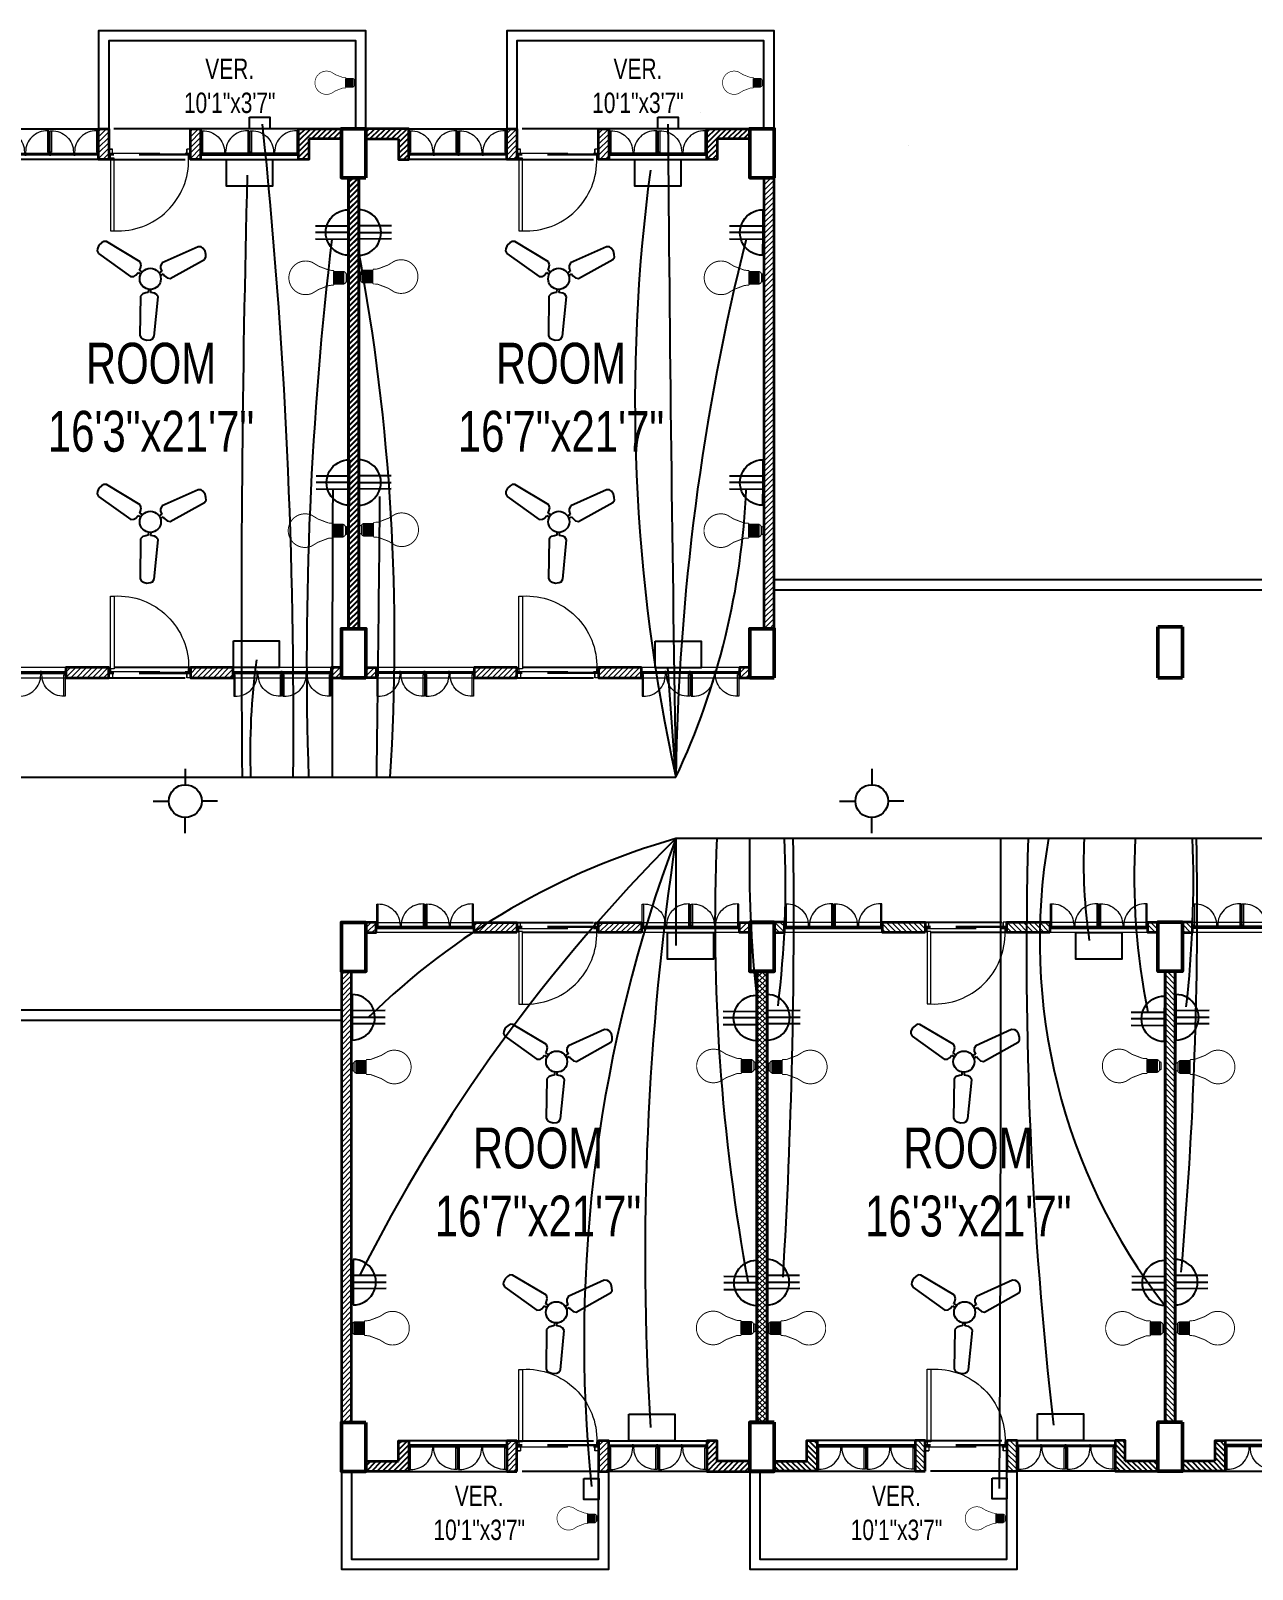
# Model space of a CAD drawing. Extents: x 0 to 3898, y 0 to 2053.
# Drawn here: x 986 to 1585, y 272 to 1026 of the extents above; entities that cross this region are included whole.
import ezdxf

# ---------------------------------------------------------------- set-up
doc = ezdxf.new("R2010")
doc.units = 0
doc.header["$LTSCALE"] = 10
doc.linetypes.add('DASHED2', pattern=[0.375, 0.25, -0.125])
for name, color, linetype, lineweight in [('A-TEXT', 7, 'Continuous', 5), ('ar-DOOR-WOOD', 44, 'Continuous', 0), ('column', 1, 'Continuous', 50), ('Main Wall', 250, 'Continuous', 13), ('WALL_SEC_', 170, 'Continuous', 25)]:
    doc.layers.add(name, color=color, linetype=linetype, lineweight=lineweight)
doc.layers.add('hatch brick', color=32, linetype='Continuous', lineweight=0, transparency=0.4)
doc.layers.add('liveline', color=1, linetype='Continuous')
doc.styles.add('SIMPLE', font='romantic.ttf')
pattern_1 = [(45, (0, 0), (-1.3258252147, 1.3258252147), [])]
pattern_2 = [(45, (-53853.5333, -18369.9633), (-1.325825215, 1.325825215), [])]
pattern_3 = [(45, (-1497151.3946, -132256.2452), (-1.3258252147, 1.3258252147), [])]

# ---------------------------------------------------------------- blocks, each defined once
blk = doc.blocks.new('DOOR_45')
at = {"layer": 'ar-DOOR-WOOD'}
for p, q in [((-11008.75, 15426.44), (-11008.75, 15424.44)), ((-10968.75, 15426.44), (-11008.75, 15426.44)), ((-10968.75, 15427.44), (-10963.75, 15427.44)), ((-10968.75, 15427.44), (-10968.75, 15426.44)), ((-10968.75, 15424.44), (-10968.75, 15426.44)), ((-10968.75, 15426.44), (-10966.75, 15426.44)), ((-10966.75, 15426.44), (-10966.75, 15425.44)), ((-10963.75, 15427.44), (-10963.75, 15425.44)), ((-11008.75, 15424.44), (-10968.75, 15424.44)), ((-10966.75, 15425.44), (-10963.75, 15425.44)), ((-10968.75, 15382.44), (-10968.75, 15383.44)), ((-10968.75, 15383.44), (-10966.75, 15383.44)), ((-10966.75, 15384.44), (-10963.75, 15384.44)), ((-10966.75, 15383.44), (-10966.75, 15384.44)), ((-10963.75, 15382.44), (-10963.75, 15384.44)), ((-10968.75, 15382.44), (-10963.75, 15382.44))]:
    blk.add_line(p, q, dxfattribs=at)
for points in [[(-10968.75, 15426.44), (-11008.75, 15426.44), (-11008.75, 15424.44), (-10968.75, 15424.44)], [(-10963.75, 15427.44), (-10968.75, 15427.44), (-10968.75, 15426.44), (-10966.75, 15426.44), (-10966.75, 15425.44), (-10963.75, 15425.44)], [(-10968.75, 15383.44), (-10968.75, 15382.44), (-10963.75, 15382.44), (-10963.75, 15384.44), (-10966.75, 15384.44), (-10966.75, 15383.44)]]:
    blk.add_lwpolyline(points, close=True, dxfattribs=at)
blk.add_arc((-10969.89, 15422.35), 38.92, 176.90834, 271.67702, dxfattribs=at)
blk = doc.blocks.new('DOOR_40')
at = {"layer": 'ar-DOOR-WOOD'}
for p, q in [((-11029.1, 15421.4), (-11064.1, 15421.4)), ((-11064.1, 15421.4), (-11064.1, 15419.4)), ((-11064.1, 15419.4), (-11029.1, 15419.4)), ((-11029.1, 15422.4), (-11024.1, 15422.4)), ((-11029.1, 15422.4), (-11029.1, 15421.4)), ((-11029.1, 15419.4), (-11029.1, 15421.4)), ((-11029.1, 15421.4), (-11027.1, 15421.4)), ((-11027.1, 15421.4), (-11027.1, 15420.4)), ((-11027.1, 15420.4), (-11024.1, 15420.4)), ((-11024.1, 15422.4), (-11024.1, 15420.4)), ((-11029.1, 15383.4), (-11027.1, 15383.4)), ((-11029.1, 15382.4), (-11029.1, 15383.4)), ((-11029.1, 15382.4), (-11024.1, 15382.4)), ((-11027.1, 15383.4), (-11027.1, 15384.4)), ((-11027.1, 15384.4), (-11024.1, 15384.4)), ((-11024.1, 15382.4), (-11024.1, 15384.4))]:
    blk.add_line(p, q, dxfattribs=at)
blk.add_arc((-11029.4, 15418.2), 34.8, 178.03, 270.3561, dxfattribs=at)
blk = doc.blocks.new('room 1')
h = blk.add_hatch()
h.set_pattern_fill('ANSI31', color=256, scale=15)
h.set_pattern_definition(pattern_1)
h.paths.add_polyline_path([(1498318.01, 133229.01), (1498318.01, 133219.01), (1498323.01, 133219.01), (1498323.01, 133234.01), (1498302.01, 133234.01), (1498302.01, 133229.01), (1498302.01, 133229.01)])
h = blk.add_hatch()
h.set_pattern_fill('ANSI31', color=256, scale=15)
h.set_pattern_definition(pattern_1)
h.paths.add_polyline_path([(1498474.01, 133229.01), (1498474.01, 133219.01), (1498469.01, 133219.01), (1498469.01, 133234.01), (1498490.01, 133234.01), (1498490.01, 133229.01), (1498490.01, 133229.01)])
at = {"layer": 'hatch brick'}
h = blk.add_hatch(dxfattribs=at)
h.set_pattern_fill('ANSI31', color=256, scale=15)
h.set_pattern_definition([(45, (69, 2), (-1.3258252147, 1.3258252147), [])])
h.paths.add_polyline_path([(1498376.01, 133234.01), (1498376.01, 133219.01), (1498376.01, 133219.01), (1498371.01, 133219.01), (1498371.01, 133234.01)])
h = blk.add_hatch(dxfattribs=at)
h.set_pattern_fill('ANSI31', color=256, scale=15)
h.set_pattern_definition([(45, (114, 2), (-1.3258252147, 1.3258252147), [])])
h.paths.add_polyline_path([(1498421.01, 133234.01), (1498421.01, 133219.01), (1498421.01, 133219.01), (1498416.01, 133219.01), (1498416.01, 133234.01)])
h = blk.add_hatch(dxfattribs=at)
h.set_pattern_fill('ANSI31', color=256, scale=15)
h.set_pattern_definition(pattern_1)
h.paths.add_polyline_path([(1498298.51, 132989.01), (1498293.51, 132989.01), (1498293.51, 133210.01), (1498298.51, 133210.01)])
h = blk.add_hatch(dxfattribs=at)
h.set_pattern_fill('ANSI31', color=256, scale=15)
h.set_pattern_definition(pattern_1)
h.paths.add_polyline_path([(1498493.51, 132989.01), (1498498.51, 132989.01), (1498498.51, 133210.01), (1498493.51, 133210.01)])
h = blk.add_hatch(dxfattribs=at)
h.set_pattern_fill('ANSI31', color=256, scale=15)
h.set_pattern_definition([(45, (-14.5, 0), (-1.3258252147, 1.3258252147), [])])
h.paths.add_polyline_path([(1498302.01, 132970.01), (1498307.01, 132970.01), (1498307.01, 132965.01), (1498302.01, 132965.01)])
h = blk.add_hatch(dxfattribs=at)
h.set_pattern_fill('ANSI31', color=256, scale=15)
h.set_pattern_definition([(45, (-5, -252), (-1.3258252147, 1.3258252147), [])])
h.paths.add_polyline_path([(1498376.01, 132970.01), (1498355.01, 132970.01), (1498355.01, 132965.01), (1498376.01, 132965.01)])
h = blk.add_hatch(dxfattribs=at)
h.set_pattern_fill('ANSI31', color=256, scale=15)
h.set_pattern_definition([(45, (1.2113, 4e-09), (-1.3258252147, 1.3258252147), [])])
h.paths.add_polyline_path([(1498437.01, 132970.01), (1498416.01, 132970.01), (1498416.01, 132965.01), (1498437.01, 132965.01)])
h = blk.add_hatch(dxfattribs=at)
h.set_pattern_fill('ANSI31', color=256, scale=15)
h.set_pattern_definition(pattern_1)
h.paths.add_polyline_path([(1498490.01, 132970.01), (1498485.01, 132970.01), (1498485.01, 132965.01), (1498490.01, 132965.01)])
for points in [[(1498323.01, 133234.01), (1498371.01, 133234.01), (1498371.01, 133219.01), (1498323.01, 133219.01)], [(1498469.01, 133234.01), (1498421.01, 133234.01), (1498421.01, 133219.01), (1498469.01, 133219.01)]]:
    blk.add_lwpolyline(points, close=True)
at = {"linetype": 'DASHED2', "ltscale": 15}
for points in [[(1498376.01, 133219.01), (1498416.01, 133219.01), (1498416.01, 133234.01), (1498376.01, 133234.01)], [(1498376.01, 132965.01), (1498416.01, 132965.01), (1498416.01, 132970.01), (1498376.01, 132970.01)]]:
    blk.add_lwpolyline(points, close=True, dxfattribs=at)
at = {"layer": 'Main Wall', "color": 1, "lineweight": 50}
for points in [[(1498302.01, 133210.01), (1498290.01, 133210.01), (1498290.01, 133234.01), (1498302.01, 133234.01), (1498302.01, 133210.01)], [(1498502.01, 133210.01), (1498490.01, 133210.01), (1498490.01, 133234.01), (1498502.01, 133234.01), (1498502.01, 133210.01)], [(1498302.01, 132965.01), (1498290.01, 132965.01), (1498290.01, 132989.01), (1498302.01, 132989.01), (1498302.01, 132965.01)], [(1498502.01, 132965.01), (1498490.01, 132965.01), (1498490.01, 132989.01), (1498502.01, 132989.01), (1498502.01, 132965.01)]]:
    blk.add_lwpolyline(points, dxfattribs=at)
at = {"layer": 'Main Wall', "lineweight": 35}
for points in [[(1498318.01, 133229.01), (1498318.01, 133219.01), (1498323.01, 133219.01), (1498323.01, 133234.01), (1498302.01, 133234.01), (1498302.01, 133229.01), (1498302.01, 133229.01), (1498302.01, 133229.01), (1498318.01, 133229.01)], [(1498474.01, 133229.01), (1498474.01, 133219.01), (1498469.01, 133219.01), (1498469.01, 133234.01), (1498490.01, 133234.01), (1498490.01, 133229.01), (1498490.01, 133229.01), (1498490.01, 133229.01), (1498474.01, 133229.01)], [(1498376.01, 132970.01), (1498376.01, 132970.01), (1498355.01, 132970.01), (1498355.01, 132965.01), (1498376.01, 132965.01), (1498376.01, 132970.01)]]:
    blk.add_lwpolyline(points, dxfattribs=at)
for points in [[(1498376.01, 133234.01), (1498376.01, 133219.01), (1498376.01, 133219.01), (1498376.01, 133219.01), (1498371.01, 133219.01), (1498371.01, 133234.01)], [(1498421.01, 133234.01), (1498421.01, 133219.01), (1498421.01, 133219.01), (1498421.01, 133219.01), (1498416.01, 133219.01), (1498416.01, 133234.01)], [(1498298.51, 132989.01), (1498293.51, 132989.01), (1498293.51, 133210.01), (1498298.51, 133210.01)], [(1498493.51, 132989.01), (1498498.51, 132989.01), (1498498.51, 133210.01), (1498493.51, 133210.01)], [(1498302.01, 132970.01), (1498307.01, 132970.01), (1498307.01, 132965.01), (1498302.01, 132965.01)], [(1498437.01, 132970.01), (1498416.01, 132970.01), (1498416.01, 132965.01), (1498437.01, 132965.01)], [(1498490.01, 132970.01), (1498485.01, 132970.01), (1498485.01, 132965.01), (1498490.01, 132965.01)]]:
    blk.add_lwpolyline(points, close=True, dxfattribs=at)
at = {"layer": 'Main Wall', "color": 150}
for points in [[(1498371.01, 133221.01), (1498323.61, 133221.01), (1498323.61, 133222.01), (1498371.01, 133222.01)], [(1498371.01, 133221.01), (1498323.61, 133221.01), (1498323.61, 133221.51), (1498371.01, 133221.51)], [(1498421.01, 133221.01), (1498468.41, 133221.01), (1498468.41, 133222.01), (1498421.01, 133222.01)], [(1498421.01, 133221.01), (1498468.41, 133221.01), (1498468.41, 133221.51), (1498421.01, 133221.51)], [(1498307.01, 132968.01), (1498354.41, 132968.01), (1498354.41, 132967.01), (1498307.01, 132967.01)], [(1498307.01, 132968.01), (1498354.41, 132968.01), (1498354.41, 132967.51), (1498307.01, 132967.51)], [(1498437.61, 132968.01), (1498484.41, 132968.01), (1498484.41, 132967.01), (1498437.61, 132967.01)], [(1498437.61, 132968.01), (1498484.41, 132968.01), (1498484.41, 132967.51), (1498437.61, 132967.51)]]:
    blk.add_lwpolyline(points, close=True, dxfattribs=at)
at = {"layer": 'Main Wall', "color": 150, "linetype": 'DASHED2', "ltscale": 10}
for points in [[(1498376.01, 133222.01), (1498416.01, 133222.01), (1498416.01, 133221.01), (1498376.01, 133221.01)], [(1498376.01, 133222.01), (1498416.01, 133222.01), (1498416.01, 133221.51), (1498376.01, 133221.51)], [(1498376.01, 132968.01), (1498416.01, 132968.01), (1498416.01, 132967.01), (1498376.01, 132967.01)], [(1498376.01, 132968.01), (1498416.01, 132968.01), (1498416.01, 132967.51), (1498376.01, 132967.51)]]:
    blk.add_lwpolyline(points, close=True, dxfattribs=at)
at = {"layer": 'Main Wall'}
for points in [[(1498307.01, 132965.01), (1498355.01, 132965.01), (1498355.01, 132970.01), (1498307.01, 132970.01)], [(1498437.01, 132965.01), (1498485.01, 132965.01), (1498485.01, 132970.01), (1498437.01, 132970.01)]]:
    blk.add_lwpolyline(points, close=True, dxfattribs=at)
at = {"layer": 'Main Wall', "extrusion": (0, 0, -1)}
for name, p, xscale, yscale, zscale, rotation in [('DOOR_40', (-1502949.75, 129913.77), 0.2999999999999545, 0.2999999999999545, -0.2999999999999545, 270), ('DOOR_40', (-1502973.75, 129913.77), 0.2999999999999545, 0.2999999999999545, -0.2999999999999545, 270), ('DOOR_40', (-1493818.28, 129913.77), -0.2999999999999545, 0.2999999999999545, -0.2999999999999545, 90), ('DOOR_40', (-1493842.28, 129913.77), -0.2999999999999545, 0.2999999999999545, -0.2999999999999545, 90), ('DOOR_45', (-1512089.3, 142969.57), -0.8888888888889142, 0.8888888888889142, -0.8888888888889142, 270), ('DOOR_45', (-1512089.3, 123219.46), 0.8888888888889142, 0.8888888888889142, -0.8888888888889142, 270), ('DOOR_40', (-1493704.28, 136275.25), 0.2999999999999545, 0.2999999999999545, -0.2999999999999545, 90), ('DOOR_40', (-1493728.28, 136275.25), 0.2999999999999545, 0.2999999999999545, -0.2999999999999545, 90), ('DOOR_40', (-1493834.28, 136275.25), 0.2999999999999545, 0.2999999999999545, -0.2999999999999545, 90), ('DOOR_40', (-1493858.28, 136275.25), 0.2999999999999545, 0.2999999999999545, -0.2999999999999545, 90)]:
    blk.add_blockref(name, p, dxfattribs=dict(at, xscale=xscale, yscale=yscale, zscale=zscale, rotation=rotation))
at = {"layer": 'Main Wall'}
for p, xscale, yscale, zscale, rotation in [((1493720.28, 129913.77), 0.2999999999999545, 0.2999999999999545, 0.2999999999999545, 270), ((1493744.28, 129913.77), 0.2999999999999545, 0.2999999999999545, 0.2999999999999545, 270), ((1503047.75, 129913.77), -0.2999999999999545, 0.2999999999999545, 0.2999999999999546, 90), ((1503071.75, 129913.77), -0.2999999999999545, 0.2999999999999545, 0.2999999999999546, 90), ((1502933.75, 136275.25), 0.2999999999999546, 0.2999999999999546, 0.2999999999999546, 90), ((1502957.75, 136275.25), 0.2999999999999546, 0.2999999999999546, 0.2999999999999546, 90), ((1503063.75, 136275.25), 0.2999999999999546, 0.2999999999999546, 0.2999999999999546, 90), ((1503087.75, 136275.25), 0.2999999999999546, 0.2999999999999546, 0.2999999999999546, 90)]:
    blk.add_blockref('DOOR_40', p, dxfattribs=dict(at, xscale=xscale, yscale=yscale, zscale=zscale, rotation=rotation))
blk = doc.blocks.new('LED')
for p, q in [((-12.1, -25.6), (11.9, -25.6)), ((-11.6, -7.7), (11.7, -7.7)), ((-11.6, -11), (11.7, -9.6)), ((-11.6, -13.3), (11.7, -11.8)), ((-11.5, -15.5), (11.8, -14.1)), ((-11.3, -17.8), (11.9, -16.3)), ((-11.2, -20), (12.1, -18.6)), ((-11.2, -22.2), (12.1, -20.8)), ((-11.2, -24.5), (12.1, -23.1))]:
    blk.add_line(p, q)
at = {"lineweight": 9}
blk.add_line((7.8, -3.1), (-7.8, -3.1), dxfattribs=at)
for points, const_width in [([(5.3, 0), (5.4, 0), (5.7, 0), (6.1, -0.1), (6.6, -0.3), (7, -0.6), (7.2, -0.9), (7.4, -1.2), (7.5, -1.5), (7.7, -2), (7.7, -2.5), (7.8, -3.1), (7.7, -2.5), (7.7, -2), (7.5, -1.5), (7.4, -1.2), (7.2, -0.9), (7, -0.6), (6.6, -0.3), (6.1, -0.1), (5.7, 0), (5.4, 0), (5.3, 0), (-5.3, 0), (-5.4, 0), (-5.5, 0), (-5.8, 0), (-6.1, -0.1), (-6.4, -0.2), (-6.7, -0.5), (-7, -0.7), (-7.3, -1.1), (-7.6, -1.7), (-7.7, -2.3), (-7.8, -3.1), (-7.8, -3.1), (-7.9, -3.2), (-8.1, -3.2), (-8.3, -3.3), (-8.9, -3.6), (-9.6, -4.1), (-10.3, -4.7), (-11, -5.4), (-11.2, -5.9), (-11.4, -6.4), (-11.6, -7), (-11.6, -7.7), (-12.2, -7.7), (-12.1, -26)], 2), ([(-5.3, 0), (-5.4, 0), (-5.5, 0), (-5.8, 0), (-6.1, -0.1), (-6.4, -0.2), (-6.7, -0.5), (-7, -0.7), (-7.3, -1.1), (-7.6, -1.7), (-7.7, -2.3), (-7.8, -3.1)], 1), ([(-0.1, -111.1), (-0.2, -111.1), (-1, -111.1), (-1.8, -111.1), (-2.6, -111.1), (-3.4, -111), (-4.2, -110.9), (-5, -110.8), (-5.8, -110.6), (-6.6, -110.5), (-7.4, -110.3), (-8.1, -110.1), (-8.9, -109.9), (-9.6, -109.7), (-10.4, -109.5), (-11.1, -109.2), (-11.8, -108.9), (-12.5, -108.7), (-13.2, -108.3), (-13.9, -108), (-14.6, -107.7), (-15.3, -107.3), (-16, -106.9), (-16.6, -106.6), (-17.3, -106.2), (-17.9, -105.7), (-18.5, -105.3), (-19.2, -104.8), (-19.8, -104.4), (-20.4, -103.9), (-20.9, -103.4), (-21.5, -102.9), (-22.1, -102.4), (-22.6, -101.9), (-23.1, -101.3), (-23.7, -100.8), (-24.2, -100.2), (-24.6, -99.6), (-25.1, -99), (-25.6, -98.4), (-26, -97.8), (-26.5, -97.2), (-26.9, -96.5), (-27.3, -95.9), (-27.7, -95.2), (-28.1, -94.6), (-28.4, -93.9), (-28.8, -93.2), (-29.1, -92.5), (-29.4, -91.8), (-29.7, -91.1), (-30, -90.4), (-30.2, -89.6), (-30.5, -88.9), (-30.7, -88.1), (-30.9, -87.4), (-31.1, -86.6), (-31.2, -85.9), (-31.4, -85.1), (-31.5, -84.3), (-31.6, -83.5), (-31.7, -82.7), (-31.8, -81.9), (-31.8, -81.1), (-31.9, -80.3), (-31.9, -79.5), (-31.9, -78.2), (-31.8, -77), (-31.7, -75.8), (-31.5, -74.6), (-31.3, -73.4), (-31.1, -72.2), (-30.8, -71.1), (-30.4, -69.9), (-30, -68.8), (-29.6, -67.7), (-29.2, -66.6), (-22.1, -55), (-14.6, -35.3), (-14.1, -29.7), (-14.1, -27.1), (-12.1, -25.6)], 1.8), ([(-0.1, -111.1), (0, -111.1), (0.8, -111.1), (1.6, -111.1), (2.5, -111.1), (3.3, -111), (4, -110.9), (4.8, -110.8), (5.6, -110.6), (6.4, -110.5), (7.2, -110.3), (7.9, -110.1), (8.7, -109.9), (9.4, -109.7), (10.2, -109.5), (10.9, -109.2), (11.6, -108.9), (12.3, -108.7), (13, -108.3), (13.7, -108), (14.4, -107.7), (15.1, -107.3), (15.8, -106.9), (16.4, -106.6), (17.1, -106.2), (17.7, -105.7), (18.3, -105.3), (19, -104.8), (19.6, -104.4), (20.2, -103.9), (20.7, -103.4), (21.3, -102.9), (21.9, -102.4), (22.4, -101.9), (22.9, -101.3), (23.5, -100.8), (24, -100.2), (24.5, -99.6), (24.9, -99), (25.4, -98.4), (25.8, -97.8), (26.3, -97.2), (26.7, -96.5), (27.1, -95.9), (27.5, -95.2), (27.9, -94.6), (28.2, -93.9), (28.6, -93.2), (28.9, -92.5), (29.2, -91.8), (29.5, -91.1), (29.8, -90.4), (30, -89.6), (30.3, -88.9), (30.5, -88.1), (30.7, -87.4), (30.9, -86.6), (31, -85.9), (31.2, -85.1), (31.3, -84.3), (31.4, -83.5), (31.5, -82.7), (31.6, -81.9), (31.6, -81.1), (31.7, -80.3), (31.7, -79.5), (31.7, -78.2), (31.6, -77), (31.5, -75.8), (31.3, -74.6), (31.1, -73.4), (30.9, -72.2), (30.6, -71.1), (30.2, -69.9), (29.9, -68.8), (29.4, -67.7), (29, -66.6), (21.9, -55), (14.4, -35.3), (13.9, -29.7), (13.9, -27.1), (11.9, -25.6)], 1.8), ([(11.9, -26.1), (11.9, -7.7), (11.7, -7.7), (11.6, -7), (11.4, -6.4), (11.2, -5.9), (11, -5.4), (10.3, -4.7), (9.6, -4.1), (8.9, -3.6), (8.3, -3.3), (7.9, -3.2), (7.8, -3.1), (7.8, -3.1)], 2)]:
    blk.add_lwpolyline(points, dxfattribs=dict(const_width=const_width))
at = {"color": 7, "lineweight": 20}
blk.add_open_spline([(-9.8, -25.6), (-9.8, -25.6), (9.4, -25.6), (9.4, -25.6)], degree=3, dxfattribs=at)
blk = doc.blocks.new('6')
at = {"color": 7}
for p, q in [((3268, -2243), (3260, -2275)), ((3260, -2275), (3351, -2687)), ((3285, -2228), (3268, -2243)), ((3322, -2211), (3285, -2228)), ((3359, -2211), (3322, -2211)), ((3387, -2215), (3359, -2211)), ((3407, -2236), (3387, -2215)), ((3533, -2638), (3407, -2236)), ((3351, -2687), (3378, -2709)), ((3378, -2709), (3403, -2714)), ((3403, -2714), (3440, -2709)), ((3440, -2709), (3450, -2742)), ((3468, -2701), (3489, -2690)), ((3477, -2735), (3468, -2701)), ((3489, -2690), (3518, -2669)), ((3518, -2669), (3533, -2638)), ((3291, -2913), (3005, -3223)), ((3325, -2910), (3291, -2913)), ((3357, -2925), (3325, -2910)), ((3378, -2938), (3357, -2925)), ((3403, -2913), (3378, -2938)), ((3399, -2958), (3423, -2933)), ((3422, -2988), (3399, -2958)), ((3594, -2888), (3628, -2897)), ((3635, -2869), (3601, -2861)), ((3628, -2897), (3627, -2922)), ((3627, -2922), (3631, -2958)), ((3631, -2958), (3650, -2985)), ((3649, -2835), (3635, -2869)), ((3666, -2816), (3649, -2835)), ((3699, -2804), (3666, -2816)), ((4101, -2931), (3699, -2804)), ((4124, -2954), (4101, -2931)), ((4129, -2976), (4124, -2954)), ((3113, -3331), (3424, -3046)), ((3429, -3011), (3422, -2988)), ((3424, -3046), (3429, -3011)), ((3650, -2985), (4061, -3078)), ((4061, -3078), (4089, -3071)), ((4089, -3071), (4107, -3048)), ((4107, -3048), (4125, -3016)), ((4125, -3016), (4129, -2976)), ((3005, -3223), (2997, -3251)), ((2997, -3251), (3008, -3278)), ((3008, -3278), (3026, -3309)), ((3026, -3309), (3059, -3333)), ((3059, -3333), (3081, -3340)), ((3081, -3340), (3113, -3331))]:
    blk.add_line(p, q, dxfattribs=at)
blk.add_circle((3491, -2846), 113, dxfattribs=at)
blk = doc.blocks.new('3 pin')
at = {"layer": 'WALL_SEC_', "color": 3, "lineweight": 25}
for p, q in [((10035.5, 6358.5), (10035.5, 6351.5)), ((10045.69, 6353.52), (10035.5, 6353.52)), ((10035.5, 6351.5), (10035.5, 6344.5)), ((10035.5, 6351.5), (10045.69, 6351.5)), ((10045.69, 6349.48), (10035.5, 6349.48))]:
    blk.add_line(p, q, dxfattribs=at)
blk.add_arc((10035.5, 6351.5), 7, 270, 90, dxfattribs=at)

msp = doc.modelspace()

# ---------------------------------------------------------------- hatches: boundary and pattern name
h = msp.add_hatch()
h.set_pattern_fill('ANSI31', color=256, scale=15)
h.set_pattern_definition(pattern_3)
h.paths.add_polyline_path([(1166.62, 972.77), (1166.62, 962.77), (1171.62, 962.77), (1171.62, 977.77), (1150.62, 977.77), (1150.62, 972.77), (1150.62, 972.77)])
h = msp.add_hatch()
h.set_pattern_fill('ANSI31', color=256, scale=15)
h.set_pattern_definition(pattern_3)
h.paths.add_polyline_path([(1322.62, 972.77), (1322.62, 962.77), (1317.62, 962.77), (1317.62, 977.77), (1338.62, 977.77), (1338.62, 972.77), (1338.62, 972.77)])
h = msp.add_hatch()
h.set_pattern_fill('ANSI31', color=256, scale=15)
h.set_pattern_definition(pattern_2)
h.paths.add_polyline_path([(1166.62, 324.89), (1166.62, 334.89), (1171.62, 334.89), (1171.62, 319.89), (1150.62, 319.89), (1150.62, 324.89), (1150.62, 324.89)])
h = msp.add_hatch()
h.set_pattern_fill('ANSI31', color=256, scale=15)
h.set_pattern_definition(pattern_2)
h.paths.add_polyline_path([(1322.62, 324.89), (1322.62, 334.89), (1317.62, 334.89), (1317.62, 319.89), (1338.62, 319.89), (1338.62, 324.89), (1338.62, 324.89)])
at = {"layer": 'hatch brick'}
h = msp.add_hatch(dxfattribs=at)
h.set_pattern_fill('ANSI31', color=256, scale=15)
h.set_pattern_definition([(45, (-1497082.3946, -132254.2452), (-1.3258252147, 1.3258252147), [])])
h.paths.add_polyline_path([(1224.62, 977.77), (1224.62, 962.77), (1224.62, 962.77), (1219.62, 962.77), (1219.62, 977.77)])
h = msp.add_hatch(dxfattribs=at)
h.set_pattern_fill('ANSI31', color=256, scale=15)
h.set_pattern_definition([(45, (-1497037.3946, -132254.2452), (-1.3258252147, 1.3258252147), [])])
h.paths.add_polyline_path([(1269.62, 977.77), (1269.62, 962.77), (1269.62, 962.77), (1264.62, 962.77), (1264.62, 977.77)])
h = msp.add_hatch(dxfattribs=at)
h.set_pattern_fill('ANSI31', color=256, scale=15)
h.set_pattern_definition(pattern_3)
h.paths.add_polyline_path([(1147.12, 732.77), (1142.12, 732.77), (1142.12, 953.77), (1147.12, 953.77)])
h = msp.add_hatch(dxfattribs=at)
h.set_pattern_fill('ANSI31', color=256, scale=15)
h.set_pattern_definition([(45, (-1497147.8946, -132256.2452), (-1.3258252147, 1.3258252147), [])])
h.paths.add_polyline_path([(1345.62, 732.77), (1350.62, 732.77), (1350.62, 953.77), (1345.62, 953.77)])
h = msp.add_hatch(dxfattribs=at)
h.set_pattern_fill('ANSI31', color=256, scale=15)
h.set_pattern_definition([(45, (-1497165.8946, -132256.2452), (-1.3258252147, 1.3258252147), [])])
h.paths.add_polyline_path([(1150.62, 713.77), (1155.62, 713.77), (1155.62, 708.77), (1150.62, 708.77)])
h = msp.add_hatch(dxfattribs=at)
h.set_pattern_fill('ANSI31', color=256, scale=15)
h.set_pattern_definition([(45, (-1497156.3946, -132508.2452), (-1.3258252147, 1.3258252147), [])])
h.paths.add_polyline_path([(1224.62, 713.77), (1203.62, 713.77), (1203.62, 708.77), (1224.62, 708.77)])
h = msp.add_hatch(dxfattribs=at)
h.set_pattern_fill('ANSI31', color=256, scale=15)
h.set_pattern_definition([(45, (-1497150.1833, -132256.2452), (-1.3258252147, 1.3258252147), [])])
h.paths.add_polyline_path([(1285.62, 713.77), (1264.62, 713.77), (1264.62, 708.77), (1285.62, 708.77)])
h = msp.add_hatch(dxfattribs=at)
h.set_pattern_fill('ANSI31', color=256, scale=15)
h.set_pattern_definition(pattern_3)
h.paths.add_polyline_path([(1338.62, 713.77), (1333.62, 713.77), (1333.62, 708.77), (1338.62, 708.77)])
h = msp.add_hatch(dxfattribs=at)
h.set_pattern_fill('ANSI31', color=256, scale=15)
h.set_pattern_definition([(45, (-53868.0333, -18369.9633), (-1.325825215, 1.325825215), [])])
h.paths.add_polyline_path([(1150.62, 583.89), (1155.62, 583.89), (1155.62, 588.89), (1150.62, 588.89)])
h = msp.add_hatch(dxfattribs=at)
h.set_pattern_fill('ANSI31', color=256, scale=15)
h.set_pattern_definition([(45, (-53858.5333, -18621.9633), (-1.325825215, 1.325825215), [])])
h.paths.add_polyline_path([(1224.62, 583.89), (1203.62, 583.89), (1203.62, 588.89), (1224.62, 588.89)])
h = msp.add_hatch(dxfattribs=at)
h.set_pattern_fill('ANSI31', color=256, scale=15)
h.set_pattern_definition([(45, (-53852.322, -18369.9633), (-1.325825215, 1.325825215), [])])
h.paths.add_polyline_path([(1285.62, 583.89), (1264.62, 583.89), (1264.62, 588.89), (1285.62, 588.89)])
h = msp.add_hatch(dxfattribs=at)
h.set_pattern_fill('ANSI31', color=256, scale=15)
h.set_pattern_definition(pattern_2)
h.paths.add_polyline_path([(1338.62, 583.89), (1333.62, 583.89), (1333.62, 588.89), (1338.62, 588.89)])
h = msp.add_hatch(dxfattribs=at)
h.set_pattern_fill('ANSI31', color=256, scale=15)
h.set_pattern_definition([(45, (-53857.0333, -18369.9633), (-1.325825215, 1.325825215), [])])
h.paths.add_polyline_path([(1143.62, 564.89), (1138.62, 564.89), (1138.62, 343.89), (1143.62, 343.89)])
h = msp.add_hatch(dxfattribs=at)
h.set_pattern_fill('ANSI31', color=256, scale=15)
h.set_pattern_definition(pattern_2)
h.paths.add_polyline_path([(1342.12, 564.89), (1347.12, 564.89), (1347.12, 343.89), (1342.12, 343.89)])
h = msp.add_hatch(dxfattribs=at)
h.set_pattern_fill('ANSI31', color=256, scale=15)
h.set_pattern_definition([(45, (-53784.5333, -18367.9633), (-1.325825215, 1.325825215), [])])
h.paths.add_polyline_path([(1224.62, 319.89), (1224.62, 334.89), (1224.62, 334.89), (1219.62, 334.89), (1219.62, 319.89)])
h = msp.add_hatch(dxfattribs=at)
h.set_pattern_fill('ANSI31', color=256, scale=15)
h.set_pattern_definition([(45, (-53739.5333, -18367.9633), (-1.325825215, 1.325825215), [])])
h.paths.add_polyline_path([(1269.62, 319.89), (1269.62, 334.89), (1269.62, 334.89), (1264.62, 334.89), (1264.62, 319.89)])

# ---------------------------------------------------------------- linework, layer by layer
at = {"color": 240, "true_color": 0xed1f24}
for p, q in [((1314.42, 985.73), (1314.42, 985.73)), ((1416.56, 969.7), (1416.56, 969.7))]:
    msp.add_line(p, q, dxfattribs=at)
at = {"color": 30, "true_color": 0xf8991e}
for p, q in [((1062.14, 664.06), (1062.14, 656.37)), ((1398.41, 664.06), (1398.41, 656.37)), ((1046.42, 648.33), (1054.1, 648.33)), ((1077.86, 648.33), (1070.17, 648.33)), ((1382.69, 648.33), (1390.38, 648.33)), ((1414.14, 648.33), (1406.45, 648.33)), ((1062.14, 632.61), (1062.14, 640.3)), ((1398.41, 632.61), (1398.41, 640.3))]:
    msp.add_line(p, q, dxfattribs=at)
for points in [[(1150.62, 977.77), (1150.62, 1025.77), (1019.62, 1025.77), (1019.62, 977.77)], [(1350.62, 977.77), (1350.62, 1025.77), (1219.62, 1025.77), (1219.62, 977.77)], [(1145.62, 977.77), (1145.62, 1020.77), (1024.62, 1020.77), (1024.62, 977.77)], [(1345.62, 977.77), (1345.62, 1020.77), (1224.62, 1020.77), (1224.62, 977.77)], [(1138.62, 319.96), (1138.62, 271.96), (1269.62, 271.96), (1269.62, 319.96)], [(1143.62, 319.96), (1143.62, 276.96), (1264.62, 276.96), (1264.62, 319.96)], [(1338.62, 319.96), (1338.62, 271.96), (1469.62, 271.96), (1469.62, 319.96)], [(1343.62, 319.96), (1343.62, 276.96), (1464.62, 276.96), (1464.62, 319.96)]]:
    msp.add_lwpolyline(points)
at = {"color": 116, "true_color": 0x136734}
for points in [[(1093.62, 983.51), (1103.58, 983.51), (1103.58, 977.77), (1093.62, 977.77)], [(1293.62, 983.51), (1303.58, 983.51), (1303.58, 977.77), (1293.62, 977.77)], [(1082.37, 962.77), (1104.87, 962.77), (1104.87, 949.68), (1082.37, 949.68)], [(1282.37, 962.77), (1304.87, 962.77), (1304.87, 949.68), (1282.37, 949.68)], [(1085.69, 726.84), (1108.19, 726.84), (1108.19, 713.75), (1085.69, 713.75)], [(1292.27, 726.69), (1314.78, 726.69), (1314.78, 713.61), (1292.27, 713.61)], [(1298.37, 583.89), (1320.87, 583.89), (1320.87, 570.81), (1298.37, 570.81)], [(1498.37, 583.96), (1520.87, 583.96), (1520.87, 570.87), (1498.37, 570.87)], [(1279.41, 347.94), (1301.92, 347.94), (1301.92, 334.85), (1279.41, 334.85)], [(1479.68, 348.03), (1502.19, 348.03), (1502.19, 334.95), (1479.68, 334.95)], [(1257.44, 316.37), (1264.68, 316.37), (1264.68, 306.17), (1257.44, 306.17)], [(1457.4, 316.57), (1464.63, 316.57), (1464.63, 306.37), (1457.4, 306.37)]]:
    msp.add_lwpolyline(points, close=True, dxfattribs=at)
for points in [[(1171.62, 977.77), (1219.62, 977.77), (1219.62, 962.77), (1171.62, 962.77)], [(1317.62, 977.77), (1269.62, 977.77), (1269.62, 962.77), (1317.62, 962.77)], [(1350.62, 751.77), (1738.62, 751.77), (1738.62, 756.77), (1350.62, 756.77)], [(950.62, 540.96), (1138.62, 540.96), (1138.62, 545.96), (950.62, 545.96)], [(1171.62, 319.89), (1219.62, 319.89), (1219.62, 334.89), (1171.62, 334.89)], [(1317.62, 319.89), (1269.62, 319.89), (1269.62, 334.89), (1317.62, 334.89)]]:
    msp.add_lwpolyline(points, close=True)
at = {"linetype": 'DASHED2', "ltscale": 15}
for points in [[(1224.62, 962.77), (1264.62, 962.77), (1264.62, 977.77), (1224.62, 977.77)], [(1224.62, 708.77), (1264.62, 708.77), (1264.62, 713.77), (1224.62, 713.77)], [(1224.62, 588.89), (1264.62, 588.89), (1264.62, 583.89), (1224.62, 583.89)], [(1224.62, 334.89), (1264.62, 334.89), (1264.62, 319.89), (1224.62, 319.89)]]:
    msp.add_lwpolyline(points, close=True, dxfattribs=at)
at = {"color": 30, "true_color": 0xf8991e}
for centre in [(1062.14, 648.33), (1398.41, 648.33)]:
    msp.add_circle(centre, 8.03, dxfattribs=at)
at = {"layer": 'column', "ltscale": 2000}
for p, q in [((1538.62, 733.77), (1550.62, 733.77)), ((1538.62, 733.77), (1538.62, 708.77)), ((1538.62, 733.77), (1550.62, 733.77)), ((1538.62, 733.77), (1538.62, 708.77)), ((1550.62, 733.77), (1550.62, 708.77)), ((1550.62, 733.77), (1550.62, 708.77)), ((1550.62, 708.77), (1538.62, 708.77)), ((1550.62, 708.77), (1538.62, 708.77))]:
    msp.add_line(p, q, dxfattribs=at)
at = {"layer": 'liveline'}
for p, q in [((1302.5, 660), (1298.55, 713.77)), ((650, 660), (1302.5, 660)), ((2037.5, 630), (1302.5, 630)), ((1302.5, 630), (1302.5, 577.5))]:
    msp.add_line(p, q, dxfattribs=at)
for centre, radius, start, end in [((-1692.5, 688.75), 2807.65, 359.41329, 5.95426), ((33392.04, 1211.33), 32094.28, 180.412989, 180.984308), ((2136.34, 844.05), 853.91, 172.36504, 192.4469), ((9351.25, 737.5), 8261.61, 178.491424, 180.537484), ((2861.84, 716.4), 1740.25, 173.15736, 181.85707), ((2452.79, 644.21), 1150.4, 165.93737, 179.21342), ((128.12, 727.5), 1036.58, 356.26638, 10.56116), ((21559.23, 698.75), 20425.11, 179.712478, 180.108692), ((969.29, 815.88), 367.87, 334.92904, 357.71952), ((-24150.33, 1019.8), 25308.8, 359.185441, 359.496743), ((1431.12, 672.5), 337.19, 172.33068, 182.1245), ((1880.82, 48.25), 820.29, 134.83051, 153.37627), ((1399.36, 290.37), 353.17, 105.91789, 134.46619), ((1955.83, 383.27), 698.36, 159.31101, 185.81629), ((2667.73, 426.3), 1380.35, 171.51361, 183.52632), ((2288.58, 588.75), 966.96, 177.55505, 190.5176), ((1937.36, 617.5), 598.88, 178.80401, 186.16064), ((880.7, 606.98), 475.48, 352.87046, 2.77532), ((-1640.63, 592.5), 3000.87, 356.60916, 0.71601), ((-51520.07, 577.74), 52981.76, 359.712054, 0.05652), ((3493.75, 573.75), 2019.53, 178.40394, 186.57517), ((1772.04, 580), 291.36, 170.11872, 217.88588), ((1753.75, 617.5), 251.56, 177.15181, 188.573), ((1861.39, 611.25), 334.41, 176.78584, 191.45085), ((-429.58, 593.75), 1987.41, 354.91215, 1.04512), ((1004.91, 609.51), 551.09, 353.53935, 2.13093)]:
    msp.add_arc(centre, radius, start, end, dxfattribs=at)
at = {"layer": 'Main Wall', "color": 1, "lineweight": 50}
for points in [[(1150.62, 953.77), (1138.62, 953.77), (1138.62, 977.77), (1150.62, 977.77), (1150.62, 953.77)], [(1350.62, 953.77), (1338.62, 953.77), (1338.62, 977.77), (1350.62, 977.77), (1350.62, 953.77)], [(1150.62, 708.77), (1138.62, 708.77), (1138.62, 732.77), (1150.62, 732.77), (1150.62, 708.77)], [(1350.62, 708.77), (1338.62, 708.77), (1338.62, 732.77), (1350.62, 732.77), (1350.62, 708.77)], [(1150.62, 588.89), (1138.62, 588.89), (1138.62, 564.89), (1150.62, 564.89), (1150.62, 588.89)], [(1350.62, 588.89), (1338.62, 588.89), (1338.62, 564.89), (1350.62, 564.89), (1350.62, 588.89)], [(1150.62, 343.89), (1138.62, 343.89), (1138.62, 319.89), (1150.62, 319.89), (1150.62, 343.89)], [(1350.62, 343.89), (1338.62, 343.89), (1338.62, 319.89), (1350.62, 319.89), (1350.62, 343.89)]]:
    msp.add_lwpolyline(points, dxfattribs=at)
at = {"layer": 'Main Wall', "lineweight": 35}
for points in [[(1166.62, 972.77), (1166.62, 962.77), (1171.62, 962.77), (1171.62, 977.77), (1150.62, 977.77), (1150.62, 972.77), (1150.62, 972.77), (1150.62, 972.77), (1166.62, 972.77)], [(1322.62, 972.77), (1322.62, 962.77), (1317.62, 962.77), (1317.62, 977.77), (1338.62, 977.77), (1338.62, 972.77), (1338.62, 972.77), (1338.62, 972.77), (1322.62, 972.77)], [(1224.62, 713.77), (1224.62, 713.77), (1203.62, 713.77), (1203.62, 708.77), (1224.62, 708.77), (1224.62, 713.77)], [(1224.62, 583.89), (1224.62, 583.89), (1203.62, 583.89), (1203.62, 588.89), (1224.62, 588.89), (1224.62, 583.89)], [(1166.62, 324.89), (1166.62, 334.89), (1171.62, 334.89), (1171.62, 319.89), (1150.62, 319.89), (1150.62, 324.89), (1150.62, 324.89), (1150.62, 324.89), (1166.62, 324.89)], [(1322.62, 324.89), (1322.62, 334.89), (1317.62, 334.89), (1317.62, 319.89), (1338.62, 319.89), (1338.62, 324.89), (1338.62, 324.89), (1338.62, 324.89), (1322.62, 324.89)]]:
    msp.add_lwpolyline(points, dxfattribs=at)
for points in [[(1224.62, 977.77), (1224.62, 962.77), (1224.62, 962.77), (1224.62, 962.77), (1219.62, 962.77), (1219.62, 977.77)], [(1269.62, 977.77), (1269.62, 962.77), (1269.62, 962.77), (1269.62, 962.77), (1264.62, 962.77), (1264.62, 977.77)], [(1147.12, 732.77), (1142.12, 732.77), (1142.12, 953.77), (1147.12, 953.77)], [(1345.62, 732.77), (1350.62, 732.77), (1350.62, 953.77), (1345.62, 953.77)], [(1150.62, 713.77), (1155.62, 713.77), (1155.62, 708.77), (1150.62, 708.77)], [(1285.62, 713.77), (1264.62, 713.77), (1264.62, 708.77), (1285.62, 708.77)], [(1338.62, 713.77), (1333.62, 713.77), (1333.62, 708.77), (1338.62, 708.77)], [(1150.62, 583.89), (1155.62, 583.89), (1155.62, 588.89), (1150.62, 588.89)], [(1285.62, 583.89), (1264.62, 583.89), (1264.62, 588.89), (1285.62, 588.89)], [(1338.62, 583.89), (1333.62, 583.89), (1333.62, 588.89), (1338.62, 588.89)], [(1143.62, 564.89), (1138.62, 564.89), (1138.62, 343.89), (1143.62, 343.89)], [(1342.12, 564.89), (1347.12, 564.89), (1347.12, 343.89), (1342.12, 343.89)], [(1224.62, 319.89), (1224.62, 334.89), (1224.62, 334.89), (1224.62, 334.89), (1219.62, 334.89), (1219.62, 319.89)], [(1269.62, 319.89), (1269.62, 334.89), (1269.62, 334.89), (1269.62, 334.89), (1264.62, 334.89), (1264.62, 319.89)]]:
    msp.add_lwpolyline(points, close=True, dxfattribs=at)
at = {"layer": 'Main Wall', "color": 150}
for points in [[(1219.62, 964.77), (1172.22, 964.77), (1172.22, 965.77), (1219.62, 965.77)], [(1219.62, 964.77), (1172.22, 964.77), (1172.22, 965.27), (1219.62, 965.27)], [(1269.62, 964.77), (1317.02, 964.77), (1317.02, 965.77), (1269.62, 965.77)], [(1269.62, 964.77), (1317.02, 964.77), (1317.02, 965.27), (1269.62, 965.27)], [(1155.62, 711.77), (1203.02, 711.77), (1203.02, 710.77), (1155.62, 710.77)], [(1155.62, 711.77), (1203.02, 711.77), (1203.02, 711.27), (1155.62, 711.27)], [(1286.22, 711.77), (1333.02, 711.77), (1333.02, 710.77), (1286.22, 710.77)], [(1286.22, 711.77), (1333.02, 711.77), (1333.02, 711.27), (1286.22, 711.27)], [(1155.62, 585.89), (1203.02, 585.89), (1203.02, 586.89), (1155.62, 586.89)], [(1155.62, 585.89), (1203.02, 585.89), (1203.02, 586.39), (1155.62, 586.39)], [(1286.22, 585.89), (1333.02, 585.89), (1333.02, 586.89), (1286.22, 586.89)], [(1286.22, 585.89), (1333.02, 585.89), (1333.02, 586.39), (1286.22, 586.39)], [(1219.62, 332.89), (1172.22, 332.89), (1172.22, 331.89), (1219.62, 331.89)], [(1219.62, 332.89), (1172.22, 332.89), (1172.22, 332.39), (1219.62, 332.39)], [(1269.62, 332.89), (1317.02, 332.89), (1317.02, 331.89), (1269.62, 331.89)], [(1269.62, 332.89), (1317.02, 332.89), (1317.02, 332.39), (1269.62, 332.39)]]:
    msp.add_lwpolyline(points, close=True, dxfattribs=at)
at = {"layer": 'Main Wall', "color": 150, "linetype": 'DASHED2', "ltscale": 10}
for points in [[(1224.62, 965.77), (1264.62, 965.77), (1264.62, 964.77), (1224.62, 964.77)], [(1224.62, 965.77), (1264.62, 965.77), (1264.62, 965.27), (1224.62, 965.27)], [(1224.62, 711.77), (1264.62, 711.77), (1264.62, 710.77), (1224.62, 710.77)], [(1224.62, 711.77), (1264.62, 711.77), (1264.62, 711.27), (1224.62, 711.27)], [(1224.62, 585.89), (1264.62, 585.89), (1264.62, 586.89), (1224.62, 586.89)], [(1224.62, 585.89), (1264.62, 585.89), (1264.62, 586.39), (1224.62, 586.39)], [(1224.62, 331.89), (1264.62, 331.89), (1264.62, 332.89), (1224.62, 332.89)], [(1224.62, 331.89), (1264.62, 331.89), (1264.62, 332.39), (1224.62, 332.39)]]:
    msp.add_lwpolyline(points, close=True, dxfattribs=at)
at = {"layer": 'Main Wall'}
for points in [[(1155.62, 708.77), (1203.62, 708.77), (1203.62, 713.77), (1155.62, 713.77)], [(1285.62, 708.77), (1333.62, 708.77), (1333.62, 713.77), (1285.62, 713.77)], [(1155.62, 588.89), (1203.62, 588.89), (1203.62, 583.89), (1155.62, 583.89)], [(1285.62, 588.89), (1333.62, 588.89), (1333.62, 583.89), (1285.62, 583.89)]]:
    msp.add_lwpolyline(points, close=True, dxfattribs=at)

# ---------------------------------------------------------------- block references
at = {"color": 1}
for p, xscale, yscale, zscale, rotation in [((1145.59, 1000.32), -0.1793349189005943, 0.1793349189005943, 0.1793349189005943, 269.9999999998945), ((1345.25, 1000.32), -0.1793349189005943, 0.1793349189005943, 0.1793349189005943, 269.9999999998945), ((1141.69, 904.74), -0.2590482185936613, 0.2590482185936613, 0.2590482185936613, 270), ((1147.3, 905.35), 0.2590482185936613, 0.2590482185936613, 0.2590482185936613, 90), ((1345.14, 904.74), -0.2590482185936613, 0.2590482185936613, 0.2590482185936613, 270), ((1345.03, 780.87), -0.2590482185936613, 0.2590482185936613, 0.2590482185936613, 270), ((1143.97, 518.06), 0.2590482185936613, 0.2590482185936613, 0.2590482185936613, 90), ((1341.44, 518.57), -0.2590482185936613, 0.2590482185936613, 0.2590482185936613, 270), ((1347.76, 518.06), 0.2590482185936613, 0.2590482185936613, 0.2590482185936613, 90), ((1540.18, 518.57), -0.2590482185936613, 0.2590482185936613, 0.2590482185936613, 270), ((1547.53, 518.06), 0.2590482185936613, 0.2590482185936613, 0.2590482185936613, 90), ((1143.1, 390.09), 0.2590482185936613, 0.2590482185936613, 0.2590482185936613, 90), ((1341.3, 390.19), -0.2590482185936613, 0.2590482185936613, 0.2590482185936613, 269.9999999998945), ((1347.07, 390.09), 0.2590482185936613, 0.2590482185936613, 0.2590482185936613, 90), ((1541.79, 390.01), -0.2590482185936613, 0.2590482185936613, 0.2590482185936613, 269.9999999998945), ((1547.33, 390.09), 0.2590482185936613, 0.2590482185936613, 0.2590482185936613, 90), ((1264.16, 296.88), -0.1793349189005943, 0.1793349189005943, 0.1793349189005943, 269.9999999998945), ((1464.14, 296.88), -0.1793349189005943, 0.1793349189005943, 0.1793349189005943, 269.9999999998945)]:
    msp.add_blockref('LED', p, dxfattribs=dict(at, xscale=xscale, yscale=yscale, zscale=zscale, rotation=rotation))
at = {"extrusion": (0, 0, -1), "xscale": -1, "zscale": -1}
msp.add_blockref('room 1', (1497351.39, -132256.25), dxfattribs=at)
at = {"color": 40, "true_color": 0xf8d731, "xscale": 0.04578869434389712, "yscale": 0.04578869434389712, "zscale": 0.04578869434389712, "rotation": 41.8550425353075}
for p in [(838.99, 894.6), (1039.05, 894.6), (839.01, 775.57), (1039.12, 775.57), (1038.03, 511.07), (1237.54, 511.07), (1037.93, 388.23), (1237.9, 388.23)]:
    msp.add_blockref('6', p, dxfattribs=at)
at = {"color": 30, "true_color": 0xf8991e, "yscale": 0.2590482185936613, "zscale": 0.2590482185936613}
for p, xscale, rotation in [((1141.37, 780.87), -0.2590482185936613, 270), ((1147.59, 781.31), 0.2590482185936613, 90)]:
    msp.add_blockref('LED', p, dxfattribs=dict(at, xscale=xscale, rotation=rotation))
at = {"xscale": -1, "rotation": 180}
for p in [(-1496951.39, 133553.97), (-1496751.39, 133554.03)]:
    msp.add_blockref('room 1', p, dxfattribs=at)
at = {"layer": 'Main Wall', "extrusion": (0, 0, -1)}
for name, p, xscale, yscale, zscale, rotation in [('DOOR_40', (-5798.35, -2342.47), 0.2999999999999545, 0.2999999999999545, -0.2999999999999545, 270), ('DOOR_40', (-5822.35, -2342.47), 0.2999999999999545, 0.2999999999999545, -0.2999999999999545, 270), ('DOOR_40', (-5896.35, -2342.47), 0.2999999999999545, 0.2999999999999545, -0.2999999999999546, 270), ('DOOR_40', (-5920.35, -2342.47), 0.2999999999999545, 0.2999999999999545, -0.2999999999999546, 270), ('DOOR_45', (-14937.9, -9036.79), 0.8888888888889142, 0.8888888888889142, -0.8888888888889142, 270), ('DOOR_40', (3447.11, 4019.01), 0.2999999999999545, 0.2999999999999545, -0.2999999999999545, 90), ('DOOR_40', (3423.11, 4019.01), 0.2999999999999545, 0.2999999999999545, -0.2999999999999545, 90), ('DOOR_40', (3317.11, 4019.01), 0.2999999999999545, 0.2999999999999545, -0.2999999999999545, 90), ('DOOR_40', (3293.11, 4019.01), 0.2999999999999545, 0.2999999999999545, -0.2999999999999545, 90), ('DOOR_40', (-5782.35, -2721.35), 0.2999999999999546, 0.2999999999999546, -0.2999999999999546, 270), ('DOOR_40', (-5806.35, -2721.35), 0.2999999999999546, 0.2999999999999546, -0.2999999999999546, 270), ('DOOR_40', (-5912.35, -2721.35), 0.2999999999999546, 0.2999999999999546, -0.2999999999999546, 270), ('DOOR_40', (-5936.35, -2721.35), 0.2999999999999546, 0.2999999999999546, -0.2999999999999546, 270), ('DOOR_45', (-14937.9, -9415.66), 0.8888888888889142, 0.8888888888889142, -0.8888888888889142, 270), ('DOOR_40', (3431.11, 3640.13), 0.2999999999999545, 0.2999999999999545, -0.2999999999999545, 90), ('DOOR_40', (3407.11, 3640.13), 0.2999999999999545, 0.2999999999999545, -0.2999999999999545, 90), ('DOOR_40', (3333.11, 3640.13), 0.2999999999999545, 0.2999999999999545, -0.2999999999999545, 90), ('DOOR_40', (3309.11, 3640.13), 0.2999999999999545, 0.2999999999999545, -0.2999999999999545, 90)]:
    msp.add_blockref(name, p, dxfattribs=dict(at, xscale=xscale, yscale=yscale, zscale=zscale, rotation=rotation))
at = {"layer": 'Main Wall'}
for name, p, xscale, yscale, zscale, rotation in [('DOOR_40', (-3431.11, -2342.47), 0.2999999999999545, 0.2999999999999545, 0.2999999999999545, 270), ('DOOR_40', (-3407.11, -2342.47), 0.2999999999999545, 0.2999999999999545, 0.2999999999999545, 270), ('DOOR_40', (-3333.11, -2342.47), 0.2999999999999545, 0.2999999999999545, 0.2999999999999545, 270), ('DOOR_40', (-3309.11, -2342.47), 0.2999999999999545, 0.2999999999999545, 0.2999999999999545, 270), ('DOOR_45', (14937.9, 10713.32), 0.8888888888889142, 0.8888888888889142, 0.8888888888889142, 90), ('DOOR_40', (5782.35, 4019.01), 0.2999999999999546, 0.2999999999999546, 0.2999999999999546, 90), ('DOOR_40', (5806.35, 4019.01), 0.2999999999999546, 0.2999999999999546, 0.2999999999999546, 90), ('DOOR_40', (5912.35, 4019.01), 0.2999999999999546, 0.2999999999999546, 0.2999999999999546, 90), ('DOOR_40', (5936.35, 4019.01), 0.2999999999999546, 0.2999999999999546, 0.2999999999999546, 90), ('DOOR_40', (-3447.11, -2721.35), 0.2999999999999545, 0.2999999999999545, 0.2999999999999545, 270), ('DOOR_40', (-3423.11, -2721.35), 0.2999999999999545, 0.2999999999999545, 0.2999999999999545, 270), ('DOOR_40', (-3317.11, -2721.35), 0.2999999999999545, 0.2999999999999545, 0.2999999999999545, 270), ('DOOR_40', (-3293.11, -2721.35), 0.2999999999999545, 0.2999999999999545, 0.2999999999999545, 270), ('DOOR_45', (14937.9, 10334.45), 0.8888888888889142, 0.8888888888889142, 0.8888888888889142, 90), ('DOOR_40', (5798.35, 3640.13), 0.2999999999999545, 0.2999999999999545, 0.2999999999999545, 90), ('DOOR_40', (5822.35, 3640.13), 0.2999999999999545, 0.2999999999999545, 0.2999999999999545, 90), ('DOOR_40', (5896.35, 3640.13), 0.2999999999999545, 0.2999999999999545, 0.2999999999999545, 90), ('DOOR_40', (5920.35, 3640.13), 0.2999999999999545, 0.2999999999999545, 0.2999999999999545, 90)]:
    msp.add_blockref(name, p, dxfattribs=dict(at, xscale=xscale, yscale=yscale, zscale=zscale, rotation=rotation))
at = {"layer": 'WALL_SEC_', "color": 3, "lineweight": 18, "yscale": 1.593189739815701, "zscale": 1.593189739815701}
for p, xscale, rotation in [((17095.49, -9247.45), -1.593189739815701, 359.8018928796772), ((-14806.5, -9247.45), 1.593189739815701, 0.1981071203228082), ((17298.37, -9247.45), -1.593189739815701, 359.8018928796772), ((17095.87, -9369.94), -1.593189739815701, 359.8018928796772), ((-14806.56, -9369.92), 1.593189739815701, 0.1981071203228082), ((17298.37, -9369.94), -1.593189739815701, 359.8018928796772), ((-14809.52, -9631.98), 1.593189739815701, 0.1981071203228082), ((17295.28, -9632.29), -1.593189739815701, 359.8018928796772), ((-14606.27, -9631.98), 1.593189739815701, 0.1981071203228082), ((17495.11, -9632.75), -1.593189739815701, 359.8018928796772), ((-14405.95, -9631.98), 1.593189739815701, 0.1981071203228082), ((-14809, -9761.76), 1.593189739815701, 0.1981071203228082), ((17295.5, -9762.14), -1.593189739815701, 359.8018928796772), ((-14606.5, -9761.76), 1.593189739815701, 0.1981071203228082), ((17495.5, -9762.14), -1.593189739815701, 359.8018928796772), ((-14406.5, -9761.76), 1.593189739815701, 0.1981071203228082)]:
    msp.add_blockref('3 pin', p, dxfattribs=dict(at, xscale=xscale, rotation=rotation))

# ---------------------------------------------------------------- texts
at = {"layer": 'A-TEXT', "attachment_point": 9, "style": 'SIMPLE'}
for s, insert, char_height, width in [('\\pxqc;{\\fSwis721 LtCn BT|b0|i0|c0|p34;VER.\\P10\'1"x3\'7"}', (1120.62, 985.33), 10, 73.4593), ('\\pxqc;{\\fSwis721 LtCn BT|b0|i0|c0|p34;VER.\\P10\'1"x3\'7"}', (1320.62, 985.33), 10, 73.4593), ('\\pxqc;{\\fSwis721 LtCn BT|b0|i0|c0|p34;ROOM\\P16\'3"x21\'7"}', (1118.82, 819.26), 20, 146.9187), ('\\pxqc;{\\fSwis721 LtCn BT|b0|i0|c0|p34;ROOM\\P16\'7"x21\'7"}', (1319.66, 819.26), 20, 146.9187), ('\\pxqc;{\\fSwis721 LtCn BT|b0|i0|c0|p34;ROOM\\P16\'7"x21\'7"}', (1308.4, 434.72), 20, 146.9187), ('\\pxqc;{\\fSwis721 LtCn BT|b0|i0|c0|p34;ROOM\\P16\'3"x21\'7"}', (1519.17, 434.72), 20, 146.9187), ('\\pxqc;{\\fSwis721 LtCn BT|b0|i0|c0|p34;VER.\\P10\'1"x3\'7"}', (1242.86, 286.11), 10, 73.4593), ('\\pxqc;{\\fSwis721 LtCn BT|b0|i0|c0|p34;VER.\\P10\'1"x3\'7"}', (1447.28, 286.11), 10, 73.4593)]:
    msp.add_mtext(s, dxfattribs=dict(at, insert=insert, char_height=char_height, width=width))

doc.saveas('drawing.dxf')
